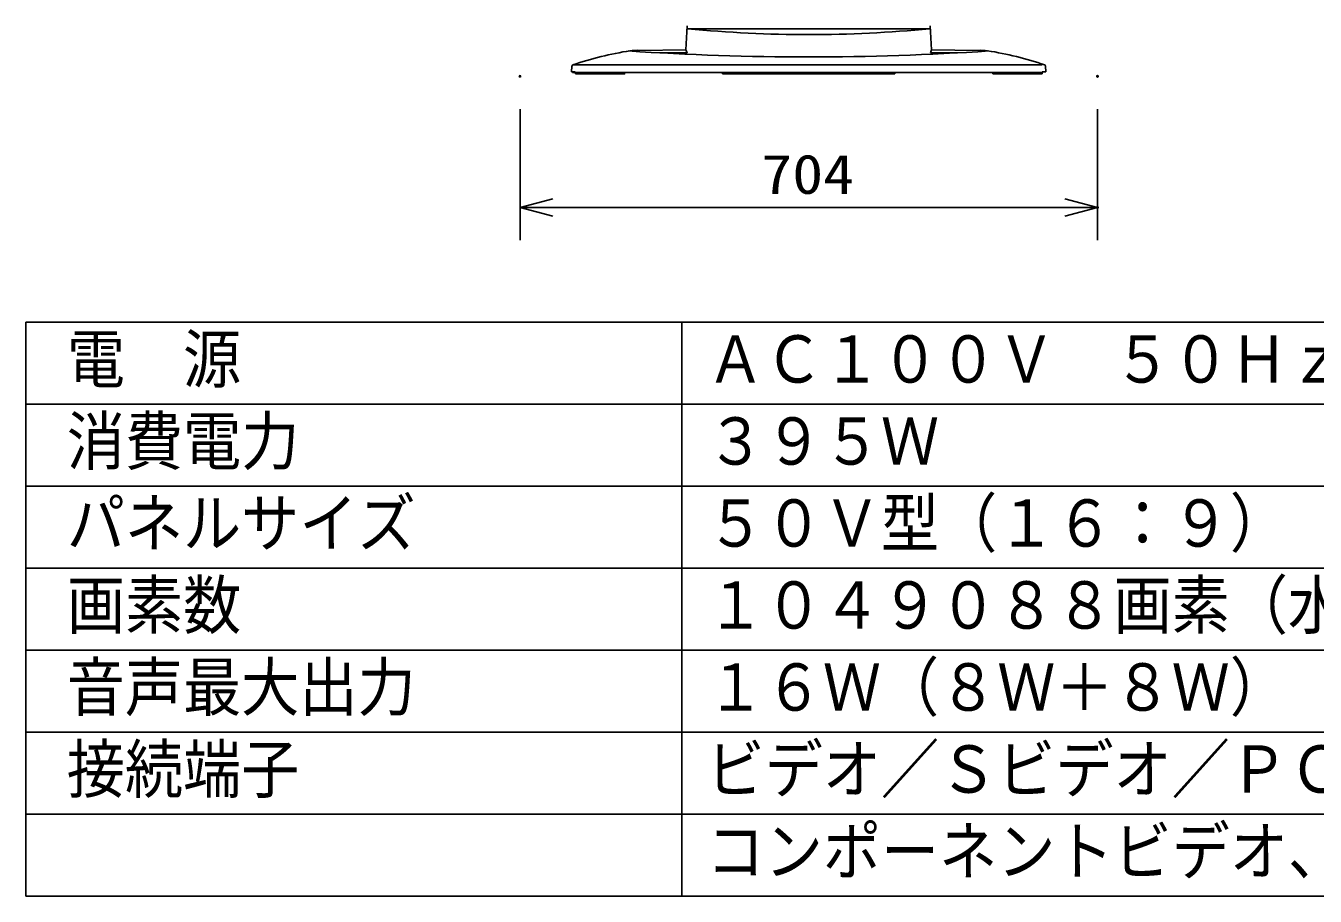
# Model space of a CAD drawing. Units: millimetres, scale not verified. Extents: x -63 to 63, y -57 to 57.
# Drawn here: x -62.5 to 16.1, y -56.5 to -3.4 of the extents above; entities that cross this region are included whole.
import ezdxf
from ezdxf.enums import TextEntityAlignment as Align

# ---------------------------------------------------------------- set-up
doc = ezdxf.new("R2010")
doc.units = ezdxf.units.MM
doc.header["$LTSCALE"] = 0.190236
doc.header["$PDMODE"] = 32
doc.header["$PDSIZE"] = 0.0951
for name, color, linetype in [('0-0_MOJI1', 2, 'Continuous'), ('0-2_GAIKEI', 1, 'Continuous'), ('0-3_WAKU', 3, 'Continuous'), ('0-4_DEFPOINTS', 7, 'Continuous')]:
    doc.layers.add(name, color=color, linetype=linetype)
doc.styles.add('ＭＳ ゴシック', font='')
doc.styles.get('ＭＳ ゴシック').set_extended_font_data('MS Gothic')

# ---------------------------------------------------------------- blocks, each defined once
blk = doc.blocks.new('_OPEN30')
at = {"layer": '0-2_GAIKEI', "color": 7}
blk.add_line((0, 0), (-1, 0), dxfattribs=at)
blk.add_lwpolyline([(-1, 0.26795), (0, 0), (-1, -0.26795)], dxfattribs=at)

msp = doc.modelspace()

# ---------------------------------------------------------------- linework, layer by layer
at = {"layer": '0-2_GAIKEI', "color": 7}
for p, q in [((-22.1775, -3.4286), (-22.2548, -4.9049)), ((-22.1465, -3.6062), (-7.3896, -3.6062)), ((-7.3586, -3.4286), (-7.2812, -4.9049)), ((-22.2542, -4.9049), (-25.0948, -4.9265)), ((-7.2818, -4.9049), (-7.3504, -5.0693)), ((-7.3504, -5.0693), (-5.6943, -5.0782)), ((-7.2818, -4.9049), (-4.4413, -4.9265)), ((-29.0016, -6.2312), (-29.2242, -6.2312)), ((-29.1759, -6.2812), (-29.1768, -6.2312)), ((-29.1759, -6.2812), (-0.538, -6.2812)), ((-0.5344, -6.2312), (-0.3119, -6.2312)), ((-0.3814, -5.8149), (-0.3302, -5.8822)), ((-0.3601, -6.2812), (-0.3592, -6.2312)), ((-0.3302, -5.8822), (-0.3119, -6.2312))]:
    msp.add_line(p, q, dxfattribs=at)
at = {"layer": '0-2_GAIKEI'}
for p, q in [((-29.1479, -5.8126), (-0.5493, -5.8126)), ((-29.0008, -6.2812), (-29.0016, -6.2312)), ((-28.998, -6.3662), (-28.998, -6.2812)), ((-20.018, -6.3662), (-20.018, -6.2812)), ((-9.518, -6.3662), (-9.518, -6.2812)), ((-3.538, -6.3662), (-3.538, -6.2812)), ((-0.538, -6.3662), (-0.538, -6.2812)), ((-0.5352, -6.2812), (-0.5344, -6.2312)), ((-20.018, -6.3662), (-9.518, -6.3662)), ((-0.538, -6.3662), (-3.538, -6.3662))]:
    msp.add_line(p, q, dxfattribs=at)
at = {"layer": '0-2_GAIKEI', "color": 7}
for points in [[(-22.2542, -4.9049), (-22.1857, -5.0693), (-23.8417, -5.0782)], [(-29.1547, -5.8149), (-29.2059, -5.8822), (-29.2242, -6.2312)]]:
    msp.add_lwpolyline(points, dxfattribs=at)
at = {"layer": '0-2_GAIKEI'}
msp.add_lwpolyline([(-28.998, -6.3662), (-25.998, -6.3662), (-25.998, -6.2812)], dxfattribs=at)
for centre, radius, start, end in [((-14.768, 71.2593), 75.2282, 264.37132, 275.62868), ((-14.5061, 166.914), 172.2454, 266.25603, 269.91286), ((-15.03, 166.914), 172.2454, 270.08714, 273.74397)]:
    msp.add_arc(centre, radius, start, end, dxfattribs=at)
at = {"layer": '0-2_GAIKEI', "color": 7}
for centre, radius, start, end in [((-22.1803, -26.4658), 21.7969, 99.20666, 108.66124), ((-25.2393, -8.4411), 3.5176, 87.64602, 96.99597), ((-4.2968, -8.4411), 3.5176, 83.00403, 92.35398), ((-7.3558, -26.4658), 21.7969, 71.33876, 80.79334)]:
    msp.add_arc(centre, radius, start, end, dxfattribs=at)
at = {"layer": '0-3_WAKU'}
for p, q in [((-32.368, -8.5075), (-32.368, -16.5076)), ((2.832, -8.5075), (2.832, -16.5076)), ((-30.368, -14.5076), (0.832, -14.5076))]:
    msp.add_line(p, q, dxfattribs=at)
at = {"layer": '0-3_WAKU', "color": 4}
for p, q in [((-62.5001, -21.5), (62.5001, -21.5)), ((-62.5001, -21.5), (-62.5001, -56.5001)), ((-22.5, -21.5), (-22.5, -56.5001)), ((62.5001, -56.5001), (-62.5001, -56.5001))]:
    msp.add_line(p, q, dxfattribs=at)
at = {"layer": '0-3_WAKU', "color": 1}
for p, q in [((-62.5001, -26.5), (62.5001, -26.5)), ((-62.5001, -31.5001), (62.5001, -31.5001)), ((-62.5001, -36.5001), (62.5001, -36.5001)), ((-62.5001, -41.5001), (62.5001, -41.5001)), ((-62.5001, -46.5001), (62.5001, -46.5001)), ((-62.5001, -51.5001), (62.5001, -51.5001))]:
    msp.add_line(p, q, dxfattribs=at)
at = {"layer": '0-4_DEFPOINTS'}
for p in [(-32.368, -6.5075), (2.832, -6.5075), (2.832, -14.5076)]:
    msp.add_point(p, dxfattribs=at)

# ---------------------------------------------------------------- block references
at = {"layer": '0-3_WAKU', "xscale": 2, "yscale": 2, "rotation": 180}
msp.add_blockref('_OPEN30', (-32.368, -14.5076), dxfattribs=at)
at = {"layer": '0-3_WAKU', "xscale": 2, "yscale": 2}
msp.add_blockref('_OPEN30', (2.832, -14.5076), dxfattribs=at)

# ---------------------------------------------------------------- texts
at = {"layer": '0-0_MOJI1', "style": 'ＭＳ ゴシック', "width": 0.9}
for s, p in [('電  源', (-60.0001, -26.0552)), ('ＡＣ１００Ｖ\u3000５０Ｈｚ／６０Ｈｚ', (-21, -26.0552)), ('消費電力', (-60.0001, -31.0552)), ('３９５Ｗ', (-21, -31.0552)), ('パネルサイズ', (-60.0001, -36.0552)), ('５０Ｖ型（１６：９）', (-21, -36.0552)), ('画素数', (-60.0001, -41.0552)), ('１０４９０８８画素（水平１３６６×垂直７６８）', (-21, -41.0552)), ('音声最大出力', (-60.0001, -46.0552)), ('１６Ｗ（８Ｗ＋８Ｗ）', (-21, -46.0552)), ('接続端子', (-60.0001, -51.0552)), ('ビデオ／Ｓビデオ／ＰＣ／外部スピーカ', (-21, -51.0552)), ('コンポーネントビデオ、シリアル', (-21, -56.0552))]:
    msp.add_text(s, height=2.887, dxfattribs=at).set_placement(p, align=Align.BOTTOM_LEFT)
at = {"layer": '0-3_WAKU', "style": 'ＭＳ ゴシック', "width": 1.15}
msp.add_text('704', height=2.406, dxfattribs=at).set_placement((-17.6552, -14.398), align=Align.BOTTOM_LEFT)

doc.saveas('drawing.dxf')
